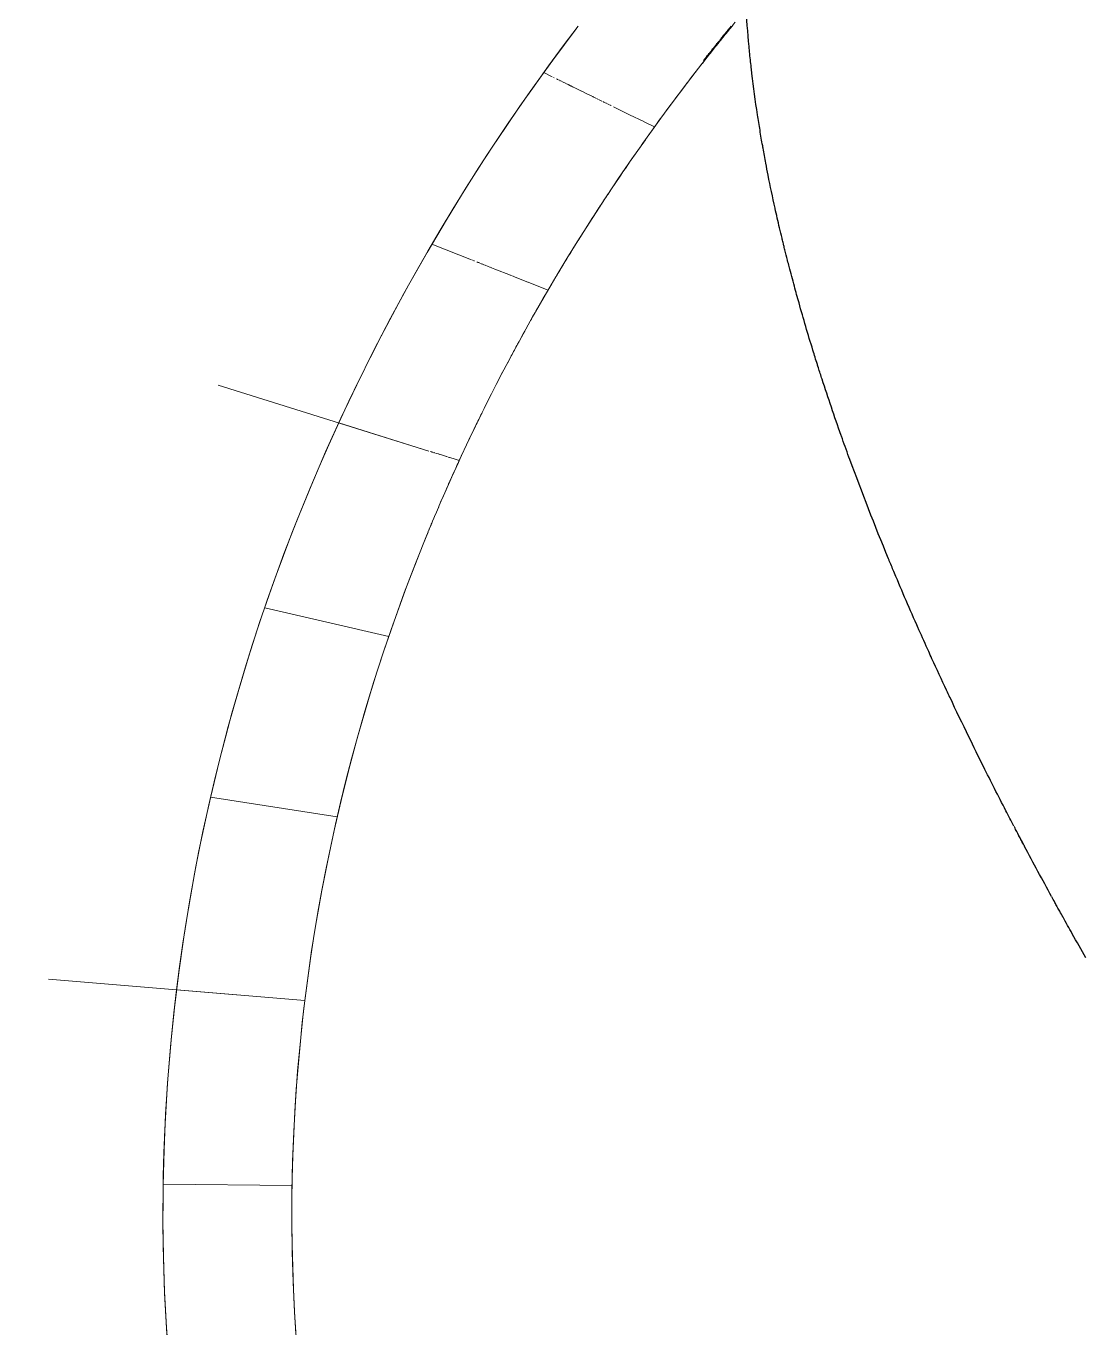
# Model space of a CAD drawing. Header units: millimetres. Extents: x -35445 to 232153, y -57203 to 42724.
# Drawn here: x 130163 to 149244, y -2822 to 20605 of the extents above; entities that cross this region are included whole.
import ezdxf

# ---------------------------------------------------------------- set-up
doc = ezdxf.new("R2010")
doc.units = ezdxf.units.MM

msp = doc.modelspace()

# ---------------------------------------------------------------- linework, layer by layer
at = {"color": 254, "lineweight": 9}
for p, q in [((140104, 20603), (140075, 20565)), ((142380, 19989), (142337, 19933)), ((142338, 19934), (142380, 19989)), ((142381, 19990), (142469, 20101)), ((142469, 20102), (142474, 20108)), ((139673, 19675), (139660, 19681)), ((142043, 19552), (142067, 19584)), ((141028, 19010), (140738, 19153)), ((141284, 18885), (141028, 19010)), ((141641, 19015), (141710, 19108)), ((141477, 18790), (141290, 18882)), ((140365, 17162), (140485, 17346)), ((138207, 16390), (138198, 16394)), ((138224, 16383), (138217, 16386)), ((138234, 16379), (138228, 16382)), ((138299, 16353), (138278, 16362)), ((138311, 16349), (138301, 16353)), ((138328, 16342), (138313, 16348)), ((138364, 16327), (138332, 16340)), ((138377, 16322), (138367, 16326)), ((138406, 16311), (138382, 16320)), ((138426, 16303), (138406, 16311)), ((138482, 16281), (138430, 16301)), ((138513, 16268), (138485, 16280)), ((138540, 16258), (138521, 16265)), ((138601, 16233), (138543, 16257)), ((138886, 16120), (138603, 16232)), ((138930, 16102), (138889, 16119)), ((139199, 15996), (138939, 16099)), ((139272, 15967), (139202, 15994)), ((139560, 15852), (139276, 15965)), ((139735, 16147), (139711, 16106)), ((139335, 15461), (139490, 15732)), ((138321, 13545), (138372, 13648)), ((137436, 12952), (137443, 12949)), ((137443, 12949), (137436, 12952)), ((137443, 12949), (137436, 12952)), ((137459, 12945), (137467, 12942)), ((137467, 12942), (137459, 12945)), ((137467, 12942), (137459, 12945)), ((137470, 12941), (137476, 12939)), ((137476, 12939), (137470, 12941)), ((137476, 12939), (137470, 12941)), ((137477, 12939), (137494, 12934)), ((137494, 12934), (137477, 12939)), ((137494, 12934), (137477, 12939)), ((137506, 12930), (137513, 12928)), ((137513, 12928), (137506, 12930)), ((137513, 12928), (137506, 12930)), ((137515, 12927), (137524, 12924)), ((137524, 12924), (137515, 12927)), ((137524, 12924), (137515, 12927)), ((137535, 12921), (137558, 12914)), ((137558, 12914), (137535, 12921)), ((137558, 12914), (137535, 12921)), ((137560, 12913), (137583, 12906)), ((137583, 12906), (137560, 12913)), ((137583, 12906), (137560, 12913)), ((137586, 12905), (137613, 12897)), ((137613, 12897), (137586, 12905)), ((137613, 12897), (137586, 12905)), ((137616, 12896), (137640, 12888)), ((137640, 12888), (137616, 12896)), ((137640, 12888), (137616, 12896)), ((137641, 12888), (137677, 12876)), ((137677, 12876), (137641, 12888)), ((137677, 12876), (137641, 12888)), ((137681, 12875), (137734, 12859)), ((137734, 12859), (137681, 12875)), ((137734, 12859), (137681, 12875)), ((137737, 12858), (137752, 12853)), ((137752, 12853), (137737, 12858)), ((137752, 12853), (137737, 12858)), ((137761, 12850), (137789, 12842)), ((137789, 12842), (137761, 12850)), ((137789, 12842), (137761, 12850)), ((137791, 12841), (137886, 12811)), ((137886, 12811), (137791, 12841)), ((137886, 12811), (137791, 12841)), ((137793, 12415), (137946, 12753)), ((137888, 12811), (137945, 12793)), ((137945, 12793), (137888, 12811)), ((137945, 12793), (137888, 12811)), ((137948, 12758), (137961, 12788)), ((137949, 12791), (137961, 12788)), ((137961, 12788), (137949, 12791)), ((137961, 12788), (137949, 12791)), ((137678, 12154), (137742, 12302)), ((137743, 12304), (137792, 12412)), ((137526, 11801), (137592, 11955)), ((137601, 11977), (137587, 11943)), ((137594, 11960), (137609, 11995)), ((137476, 11681), (137491, 11718)), ((137495, 11726), (137483, 11698)), ((137492, 11720), (137504, 11748)), ((137504, 11748), (137524, 11797)), ((137400, 11499), (137396, 11488)), ((137397, 11492), (137401, 11500)), ((137407, 11516), (137404, 11509)), ((137405, 11511), (137409, 11521)), ((137419, 11544), (137413, 11530)), ((137414, 11532), (137416, 11538)), ((137429, 11569), (137421, 11550)), ((137422, 11551), (137428, 11567)), ((137432, 11576), (137439, 11593)), ((137437, 11587), (137433, 11578)), ((137447, 11611), (137438, 11590)), ((137443, 11602), (137457, 11636)), ((137464, 11654), (137448, 11613)), ((137482, 11696), (137466, 11658)), ((137392, 11478), (137389, 11471))]:
    msp.add_line(p, q, dxfattribs=at)
at = {"color": 50, "lineweight": 9}
for p, q in [((142666, 20349), (142725, 20422)), ((142725, 20422), (142745, 20446)), ((142745, 20446), (142784, 20495)), ((142792, 20504), (142833, 20554)), ((142840, 20563), (142848, 20574)), ((142630, 20303), (142649, 20327)), ((142652, 20331), (142662, 20343)), ((139725, 19649), (139711, 19656)), ((139732, 19646), (139726, 19649)), ((139743, 19640), (139732, 19646)), ((139766, 19629), (139755, 19635)), ((139780, 19622), (139770, 19627)), ((139802, 19611), (139783, 19621)), ((139812, 19606), (139804, 19611)), ((139823, 19601), (139817, 19604)), ((139875, 19576), (139834, 19596)), ((139920, 19554), (139878, 19574)), ((139931, 19548), (139923, 19552)), ((139964, 19532), (139936, 19546)), ((139978, 19525), (139969, 19530)), ((140001, 19514), (139980, 19524)), ((140017, 19506), (140003, 19513)), ((140071, 19479), (140026, 19501)), ((140117, 19457), (140078, 19476)), ((140124, 19454), (140117, 19457)), ((140164, 19434), (140128, 19451)), ((140203, 19415), (140167, 19433)), ((140236, 19399), (140208, 19412)), ((140271, 19382), (140237, 19398)), ((140342, 19347), (140273, 19381)), ((140365, 19335), (140348, 19344)), ((140379, 19328), (140366, 19335)), ((140418, 19309), (140383, 19327)), ((140458, 19290), (140431, 19303)), ((140530, 19255), (140469, 19285)), ((140563, 19238), (140545, 19247)), ((140588, 19226), (140567, 19236)), ((140610, 19215), (140590, 19225)), ((140640, 19201), (140612, 19214)), ((140653, 19194), (140640, 19200)), ((140671, 19185), (140664, 19189)), ((140683, 19179), (140676, 19183)), ((140695, 19174), (140688, 19177))]:
    msp.add_line(p, q, dxfattribs=at)
at = {"color": 252, "lineweight": 9}
for p, q in [((139634, 19694), (139483, 19768)), ((138184, 16399), (137470, 16683)), ((137415, 12958), (133622, 14143)), ((135792, 13465), (137415, 12958)), ((137415, 12958), (135792, 13465)), ((136693, 9620), (134460, 10139)), ((135764, 6373), (133484, 6730)), ((135182, 3072), (130565, 3456)), ((132874, 3264), (135182, 3072)), ((135182, 3072), (132874, 3264)), ((134952, -258), (132632, -232))]:
    msp.add_line(p, q, dxfattribs=at)
for points in [[(140105, 20604, 0), (139835, 20247, 0), (139571, 19888, 0), (139310, 19526, 0), (139055, 19162, 0), (138804, 18796, 0), (138557, 18428, 0), (138316, 18058, 0), (138079, 17686, 0), (137847, 17311, 0), (137619, 16935, 0), (137397, 16557, 0), (137179, 16176, 0), (136966, 15794, 0), (136758, 15410, 0), (136555, 15025, 0), (136357, 14637, 0), (136163, 14248, 0), (135975, 13858, 0), (135792, 13465, 0)], [(135792, 13465, 0), (135613, 13071, 0), (135440, 12676, 0), (135272, 12279, 0), (135108, 11881, 0), (134950, 11481, 0), (134797, 11080, 0), (134649, 10678, 0), (134506, 10274, 0), (134368, 9869, 0), (134236, 9463, 0), (134108, 9056, 0), (133986, 8648, 0), (133869, 8239, 0), (133757, 7829, 0), (133651, 7418, 0), (133549, 7005, 0), (133453, 6593, 0), (133362, 6179, 0), (133276, 5764, 0), (133196, 5349, 0), (133121, 4933, 0), (133051, 4517, 0), (132987, 4100, 0), (132928, 3682, 0), (132874, 3264, 0)], [(135182, 3072, 0), (135234, 3471, 0), (135290, 3868, 0), (135352, 4266, 0), (135418, 4662, 0), (135490, 5058, 0), (135566, 5454, 0), (135648, 5848, 0), (135734, 6242, 0), (135826, 6635, 0), (135922, 7028, 0), (136024, 7419, 0), (136130, 7810, 0), (136242, 8200, 0), (136358, 8589, 0), (136480, 8976, 0), (136606, 9363, 0), (136737, 9748, 0), (136873, 10133, 0), (137014, 10516, 0), (137160, 10898, 0), (137311, 11279, 0), (137394, 11483, 0)], [(132874, 3264, 0), (132825, 2846, 0), (132782, 2427, 0), (132744, 2008, 0), (132711, 1588, 0), (132684, 1168, 0), (132662, 748, 0), (132646, 328, 0), (132634, -92, 0), (132629, -513, 0), (132628, -933, 0), (132633, -1353, 0), (132643, -1774, 0), (132658, -2194, 0), (132679, -2614, 0), (132705, -3034, 0)], [(135022, -2926, 0), (134997, -2526, 0), (134978, -2126, 0), (134963, -1726, 0), (134953, -1325, 0), (134949, -925, 0), (134949, -525, 0), (134955, -124, 0), (134965, 276, 0), (134981, 676, 0), (135002, 1076, 0), (135028, 1476, 0), (135059, 1876, 0), (135095, 2275, 0), (135136, 2674, 0), (135182, 3072, 0)]]:
    msp.add_polyline3d(points, dxfattribs=at)
at = {"color": 50, "lineweight": 9}
msp.add_polyline3d([(142848, 20574, 0), (142865, 20594, 0), (142874, 20604, 0)], dxfattribs=at)
at = {"color": 254, "lineweight": 9}
for points in [[(142476, 20110, 0), (142595, 20260, 0), (142626, 20298, 0)], [(142069, 19587, 0), (142330, 19925, 0), (142336, 19933, 0)], [(141711, 19110, 0), (141813, 19247, 0), (142039, 19547, 0)], [(141315, 18564, 0), (141560, 18905, 0), (141638, 19011, 0)], [(140636, 17575, 0), (140830, 17865, 0), (141069, 18214, 0), (141313, 18560, 0)], [(140486, 17347, 0), (140596, 17514, 0), (140632, 17569, 0)], [(139719, 16121, 0), (139919, 16450, 0), (140140, 16807, 0), (140365, 17160, 0)], [(139492, 15734, 0), (139702, 16092, 0), (139717, 16117, 0)], [(138908, 14689, 0), (139080, 15006, 0), (139283, 15370, 0), (139330, 15453, 0)], [(138374, 13653, 0), (138500, 13904, 0), (138688, 14273, 0), (138882, 14640, 0), (138904, 14682, 0)], [(137961, 12788, 0), (138136, 13161, 0), (138316, 13533, 0), (138320, 13543, 0)], [(137611, 11999, 0), (137626, 12036, 0), (137676, 12149, 0)], [(137458, 11639, 0), (137466, 11658, 0), (137474, 11677, 0)]]:
    msp.add_polyline3d(points, dxfattribs=at)
for start_param, end_param in [(2.546391, 2.550702), (2.550792, 2.557451), (2.557647, 2.564124), (2.569576, 2.611618), (2.564408, 2.567774), (2.61163, 2.627294), (2.627454, 2.641103), (2.641239, 2.648309), (2.648479, 2.670844), (2.670941, 2.68326), (2.684723, 2.696235), (2.696306, 2.701276), (2.701276, 2.70336), (2.709315, 2.719932), (2.703642, 2.709213), (2.720027, 2.726062), (2.726149, 2.73568), (2.735755, 2.755341), (2.755446, 2.758466), (2.762024, 2.780563), (2.758493, 2.761891), (2.780636, 2.79027), (2.792922, 2.801734), (2.7904, 2.792869), (2.80595, 2.808763), (2.80286, 2.805931)]:
    msp.add_ellipse((181359, -765), major_axis=(46411, 0), ratio=0.823831, start_param=start_param, end_param=end_param, dxfattribs=at)
at = {"color": 252, "lineweight": 9}
msp.add_ellipse((181359, -765), major_axis=(48731, 0), ratio=0.823831, start_param=2.581735, end_param=4.642749, dxfattribs=at)
at = {"color": 27, "lineweight": 9}
msp.add_ellipse((181359, -765), major_axis=(46411, 0), ratio=0.823831, start_param=2.816092, end_param=4.643481, dxfattribs=at)
at = {"color": 41, "lineweight": 25}
for points, knots in [([(143218, 19857), (143207, 19952), (143143, 20558), (143108, 21141), (143099, 21617)], [0.68014208, 0.68014208, 0.68014208, 0.68014208, 0.68400842, 0.70472294, 0.70472294, 0.70472294, 0.70472294]), ([(143218, 19857), (143207, 19952), (143143, 20558), (143108, 21141), (143099, 21617)], [0.68014208, 0.68014208, 0.68014208, 0.68014208, 0.68400842, 0.70472294, 0.70472294, 0.70472294, 0.70472294]), ([(142476, 20130), (142483, 20138), (142501, 20161), (142523, 20189), (142537, 20206), (142537, 20207)], [0.990196994, 0.990196994, 0.990196994, 0.990196994, 0.991780822, 0.994520548, 0.994608637, 0.994608637, 0.994608637, 0.994608637]), ([(142537, 20206), (142529, 20197), (142508, 20170), (142489, 20145), (142477, 20130), (142476, 20130)], [0.949153328, 0.949153328, 0.949153328, 0.949153328, 0.950684932, 0.953424658, 0.953567653, 0.953567653, 0.953567653, 0.953567653]), ([(142382, 20010), (142384, 20013), (142390, 20021), (142398, 20031), (142402, 20036)], [0.979327937, 0.979327937, 0.979327937, 0.979327937, 0.980821918, 0.982678038, 0.982678038, 0.982678038, 0.982678038]), ([(142385, 20014), (142384, 20013), (142383, 20012), (142382, 20010), (142382, 20010)], [0.9638356164, 0.9638356164, 0.9638356164, 0.9638356164, 0.9643835616, 0.9644477488, 0.9644477488, 0.9644477488, 0.9644477488]), ([(142402, 20036), (142401, 20034), (142394, 20027), (142389, 20020), (142385, 20015)], [0.961125509, 0.961125509, 0.961125509, 0.961125509, 0.961643836, 0.963756741, 0.963756741, 0.963756741, 0.963756741]), ([(142467, 20118), (142459, 20109), (142442, 20087), (142421, 20060), (142407, 20043), (142402, 20036)], [0.954350241, 0.954350241, 0.954350241, 0.954350241, 0.956164384, 0.95890411, 0.961087783, 0.961087783, 0.961087783, 0.961087783]), ([(142403, 20038), (142405, 20040), (142414, 20051), (142432, 20074), (142454, 20101), (142466, 20118), (142469, 20120)], [0.982806368, 0.982806368, 0.982806368, 0.982806368, 0.983561644, 0.98630137, 0.989041096, 0.989581636, 0.989581636, 0.989581636, 0.989581636]), ([(143432, 18405), (143429, 18419), (143410, 18528), (143391, 18637), (143376, 18730)], [0.661096418, 0.661096418, 0.661096418, 0.661096418, 0.661651134, 0.66528418, 0.66528418, 0.66528418, 0.66528418]), ([(143432, 18405), (143429, 18419), (143410, 18528), (143391, 18637), (143376, 18730)], [0.661096418, 0.661096418, 0.661096418, 0.661096418, 0.661651134, 0.66528418, 0.66528418, 0.66528418, 0.66528418]), ([(143823, 16580), (143817, 16605), (143808, 16641), (143800, 16676), (143797, 16686)], [0.638381287, 0.638381287, 0.638381287, 0.638381287, 0.63929379, 0.639670581, 0.639670581, 0.639670581, 0.639670581]), ([(143823, 16580), (143817, 16605), (143808, 16641), (143800, 16676), (143797, 16686)], [0.638381287, 0.638381287, 0.638381287, 0.638381287, 0.63929379, 0.639670581, 0.639670581, 0.639670581, 0.639670581]), ([(146796, 8522), (146775, 8565), (146665, 8799), (146558, 9031), (146472, 9220)], [0.548504933, 0.548504933, 0.548504933, 0.548504933, 0.549864531, 0.555820421, 0.555820421, 0.555820421, 0.555820421]), ([(146796, 8522), (146775, 8565), (146665, 8799), (146558, 9031), (146472, 9220)], [0.548504933, 0.548504933, 0.548504933, 0.548504933, 0.549864531, 0.555820421, 0.555820421, 0.555820421, 0.555820421]), ([(147946, 6210), (147898, 6302), (147712, 6660), (147531, 7016), (147400, 7279)], [0.52469299, 0.52469299, 0.52469299, 0.52469299, 0.52750719, 0.53563269, 0.53563269, 0.53563269, 0.53563269]), ([(147946, 6210), (147898, 6302), (147712, 6660), (147531, 7016), (147400, 7279)], [0.52469299, 0.52469299, 0.52469299, 0.52469299, 0.52750719, 0.53563269, 0.53563269, 0.53563269, 0.53563269]), ([(149243, 3838), (149161, 3983), (149022, 4227), (148886, 4471), (148831, 4570)], [0.500807255, 0.500807255, 0.500807255, 0.500807255, 0.505149901, 0.508127646, 0.508127646, 0.508127646, 0.508127646]), ([(149243, 3838), (149161, 3983), (149022, 4227), (148886, 4471), (148831, 4570)], [0.500807255, 0.500807255, 0.500807255, 0.500807255, 0.505149901, 0.508127646, 0.508127646, 0.508127646, 0.508127646])]:
    msp.add_open_spline(points, degree=3, knots=knots, dxfattribs=at)
at = {"color": 255, "lineweight": 25}
for points in [[(142651, 20349), (142667, 20369), (142682, 20386), (142697, 20405)], [(142688, 20394), (142680, 20384), (142672, 20374), (142664, 20365)], [(142697, 20405), (142694, 20402), (142692, 20399), (142689, 20395)], [(142726, 20441), (142723, 20438), (142721, 20434), (142718, 20431)], [(142728, 20443), (142731, 20447), (142734, 20451), (142737, 20454)], [(142734, 20451), (142732, 20448), (142730, 20446), (142728, 20443)], [(142543, 20214), (142549, 20222), (142556, 20230), (142563, 20239)], [(142607, 20294), (142618, 20307), (142629, 20321), (142640, 20334)], [(142630, 20322), (142622, 20313), (142615, 20303), (142607, 20294)], [(142382, 20010), (142378, 20006), (142375, 20002), (142372, 19999)]]:
    msp.add_open_spline(points, degree=3, dxfattribs=at)
for points, knots in [([(142698, 20407), (142698, 20407), (142707, 20418), (142716, 20429), (142726, 20441)], [1.002732908, 1.002732908, 1.002732908, 1.002732908, 1.002739726, 1.003998722, 1.003998722, 1.003998722, 1.003998722]), ([(142717, 20431), (142716, 20428), (142709, 20420), (142703, 20413), (142698, 20407)], [0.9394678382, 0.9394678382, 0.9394678382, 0.9394678382, 0.9397260274, 0.9403534924, 0.9403534924, 0.9403534924, 0.9403534924]), ([(142562, 20238), (142560, 20235), (142553, 20226), (142546, 20217), (142541, 20211)], [0.947574972, 0.947574972, 0.947574972, 0.947574972, 0.947945205, 0.948930026, 0.948930026, 0.948930026, 0.948930026]), ([(142605, 20291), (142604, 20290), (142590, 20272), (142576, 20255), (142563, 20239)], [0.94510582, 0.94510582, 0.94510582, 0.94510582, 0.945205479, 0.947525016, 0.947525016, 0.947525016, 0.947525016]), ([(142568, 20245), (142572, 20250), (142583, 20263), (142596, 20280), (142605, 20291)], [0.9965706, 0.9965706, 0.9965706, 0.9965706, 0.997260274, 0.998366996, 0.998366996, 0.998366996, 0.998366996]), ([(142661, 20361), (142659, 20358), (142655, 20353), (142651, 20348), (142649, 20345)], [0.9421547575, 0.9421547575, 0.9421547575, 0.9421547575, 0.9424657534, 0.9427878851, 0.9427878851, 0.9427878851, 0.9427878851]), ([(142369, 19994), (142371, 19996), (142374, 20001), (142379, 20008), (142382, 20010)], [0.9760311, 0.9760311, 0.9760311, 0.9760311, 0.978082192, 0.979327937, 0.979327937, 0.979327937, 0.979327937])]:
    msp.add_open_spline(points, degree=3, knots=knots, dxfattribs=at)
at = {"color": 10, "lineweight": 25}
for points in [[(142742, 20461), (142740, 20458), (142737, 20454), (142734, 20451)], [(142737, 20454), (142739, 20457), (142740, 20459), (142742, 20461)], [(142745, 20465), (142750, 20470), (142754, 20476), (142759, 20482)], [(142759, 20482), (142755, 20477), (142752, 20473), (142748, 20469)], [(142760, 20484), (142762, 20486), (142764, 20488), (142766, 20491)], [(142768, 20493), (142783, 20511), (142797, 20529), (142812, 20547)], [(142859, 20604), (142855, 20599), (142851, 20594), (142847, 20589)]]:
    msp.add_open_spline(points, degree=3, dxfattribs=at)
for points, knots in [([(142812, 20547), (142799, 20531), (142782, 20510), (142765, 20489), (142760, 20484)], [0.935393796, 0.935393796, 0.935393796, 0.935393796, 0.936986301, 0.937564198, 0.937564198, 0.937564198, 0.937564198]), ([(142813, 20548), (142817, 20553), (142832, 20572), (142847, 20590), (142859, 20604)], [1.00771103, 1.00771103, 1.00771103, 1.00771103, 1.008219178, 1.009498138, 1.009498138, 1.009498138, 1.009498138]), ([(142845, 20587), (142844, 20585), (142833, 20572), (142822, 20560), (142813, 20548)], [0.934098466, 0.934098466, 0.934098466, 0.934098466, 0.934246575, 0.93535431, 0.93535431, 0.93535431, 0.93535431]), ([(142372, 19999), (142372, 19998), (142368, 19993), (142365, 19989), (142364, 19987), (142363, 19987)], [0.966545724, 0.966545724, 0.966545724, 0.966545724, 0.967123288, 0.969863014, 0.970610885, 0.970610885, 0.970610885, 0.970610885]), ([(142363, 19987), (142363, 19986), (142363, 19986), (142363, 19987), (142364, 19987)], [0.970610885, 0.970610885, 0.970610885, 0.970610885, 0.97260274, 0.973320992, 0.973320992, 0.973320992, 0.973320992]), ([(142364, 19987), (142364, 19988), (142366, 19990), (142368, 19993), (142369, 19994)], [0.973320992, 0.973320992, 0.973320992, 0.973320992, 0.975342466, 0.9760311, 0.9760311, 0.9760311, 0.9760311])]:
    msp.add_open_spline(points, degree=3, knots=knots, dxfattribs=at)
at = {"color": 41, "lineweight": 25}
for points in [[(142474, 20128), (142472, 20125), (142470, 20123), (142469, 20120)], [(142469, 20120), (142470, 20123), (142472, 20125), (142474, 20128)], [(143230, 19750), (143226, 19786), (143222, 19821), (143218, 19857)], [(143230, 19750), (143226, 19786), (143222, 19821), (143218, 19857)], [(143331, 19009), (143293, 19259), (143259, 19507), (143230, 19750)], [(143331, 19009), (143293, 19259), (143259, 19507), (143230, 19750)], [(143376, 18730), (143360, 18824), (143345, 18916), (143331, 19009)], [(143376, 18730), (143360, 18824), (143345, 18916), (143331, 19009)], [(143480, 18140), (143463, 18229), (143447, 18317), (143432, 18405)], [(143480, 18140), (143463, 18229), (143447, 18317), (143432, 18405)], [(143522, 17923), (143508, 17996), (143494, 18068), (143480, 18140)], [(143522, 17923), (143508, 17996), (143494, 18068), (143480, 18140)], [(143647, 17328), (143603, 17527), (143562, 17724), (143523, 17919)], [(143647, 17328), (143603, 17527), (143562, 17724), (143523, 17919)], [(143728, 16974), (143700, 17092), (143674, 17209), (143648, 17325)], [(143728, 16974), (143700, 17092), (143674, 17209), (143648, 17325)], [(143772, 16788), (143757, 16850), (143743, 16912), (143728, 16974)], [(143772, 16788), (143757, 16850), (143743, 16912), (143728, 16974)], [(143797, 16686), (143790, 16715), (143783, 16744), (143776, 16773)], [(143797, 16686), (143790, 16715), (143783, 16744), (143776, 16773)], [(143871, 16391), (143855, 16453), (143839, 16516), (143824, 16578)], [(143871, 16391), (143855, 16453), (143839, 16516), (143824, 16578)], [(143900, 16277), (143891, 16313), (143881, 16350), (143872, 16386)], [(143900, 16277), (143891, 16313), (143881, 16350), (143872, 16386)], [(144078, 15622), (144049, 15723), (144021, 15824), (143994, 15925)], [(144078, 15622), (144049, 15723), (144021, 15824), (143994, 15925)], [(144419, 14483), (144415, 14495), (144412, 14506), (144408, 14517)], [(144419, 14483), (144415, 14495), (144412, 14506), (144408, 14517)], [(144494, 14249), (144491, 14258), (144488, 14267), (144485, 14276)], [(144494, 14249), (144491, 14258), (144488, 14267), (144485, 14276)], [(144859, 13177), (144851, 13198), (144844, 13219), (144836, 13240)], [(144859, 13177), (144851, 13198), (144844, 13219), (144836, 13240)], [(145709, 10972), (145702, 10988), (145696, 11003), (145689, 11019)], [(145709, 10972), (145702, 10988), (145696, 11003), (145689, 11019)], [(146237, 9741), (146233, 9751), (146228, 9761), (146224, 9771)], [(146237, 9741), (146233, 9751), (146228, 9761), (146224, 9771)], [(146413, 9350), (146353, 9480), (146295, 9611), (146237, 9741)], [(146413, 9350), (146353, 9480), (146295, 9611), (146237, 9741)], [(147135, 7816), (147020, 8051), (146907, 8286), (146797, 8520)], [(147135, 7816), (147020, 8051), (146907, 8286), (146797, 8520)], [(147399, 7281), (147310, 7459), (147222, 7637), (147136, 7814)], [(147399, 7281), (147310, 7459), (147222, 7637), (147136, 7814)], [(147955, 6193), (147953, 6197), (147951, 6200), (147949, 6204)], [(147955, 6193), (147953, 6197), (147951, 6200), (147949, 6204)], [(147978, 6150), (147970, 6164), (147963, 6178), (147955, 6193)], [(147978, 6150), (147970, 6164), (147963, 6178), (147955, 6193)], [(148131, 5859), (148080, 5956), (148029, 6053), (147978, 6150)], [(148138, 5845), (148084, 5947), (148031, 6048), (147978, 6150)], [(148138, 5845), (148136, 5850), (148133, 5854), (148131, 5859)], [(148626, 4941), (148460, 5243), (148298, 5544), (148139, 5844)], [(148626, 4941), (148460, 5243), (148298, 5544), (148139, 5844)], [(148684, 4836), (148665, 4869), (148647, 4903), (148628, 4937)], [(148684, 4836), (148665, 4869), (148647, 4903), (148628, 4937)], [(148725, 4762), (148711, 4786), (148697, 4811), (148684, 4836)], [(148725, 4762), (148711, 4786), (148697, 4811), (148684, 4836)], [(148773, 4675), (148758, 4702), (148743, 4728), (148728, 4755)], [(148773, 4675), (148758, 4702), (148743, 4728), (148728, 4755)], [(148830, 4572), (148811, 4606), (148792, 4641), (148773, 4675)], [(148830, 4572), (148811, 4606), (148792, 4641), (148773, 4675)]]:
    msp.add_open_spline(points, degree=3, dxfattribs=at)
at = {"color": 40, "lineweight": 25}
for points in [[(143776, 16773), (143775, 16776), (143774, 16780), (143774, 16783)], [(143776, 16773), (143775, 16776), (143774, 16780), (143774, 16783)], [(143994, 15925), (143962, 16043), (143931, 16160), (143900, 16277)], [(143994, 15925), (143962, 16043), (143931, 16160), (143900, 16277)], [(144485, 14276), (144463, 14345), (144441, 14414), (144419, 14483)], [(144485, 14276), (144463, 14345), (144441, 14414), (144419, 14483)], [(144836, 13240), (144716, 13580), (144602, 13916), (144494, 14249)], [(144836, 13240), (144716, 13580), (144602, 13916), (144494, 14249)], [(146472, 9220), (146452, 9263), (146432, 9307), (146413, 9350)], [(146472, 9220), (146452, 9263), (146432, 9307), (146413, 9350)]]:
    msp.add_open_spline(points, degree=3, dxfattribs=at)
for points, knots in [([(144408, 14517), (144381, 14602), (144265, 14974), (144157, 15341), (144078, 15622)], [0.61400634, 0.61400634, 0.61400634, 0.61400634, 0.6169365, 0.6269058, 0.6269058, 0.6269058, 0.6269058]), ([(144408, 14517), (144381, 14602), (144265, 14974), (144157, 15341), (144078, 15622)], [0.61400634, 0.61400634, 0.61400634, 0.61400634, 0.6169365, 0.6269058, 0.6269058, 0.6269058, 0.6269058]), ([(145689, 11019), (145440, 11622), (145159, 12345), (144903, 13053), (144859, 13177)], [0.57500354, 0.57500354, 0.57500354, 0.57500354, 0.59457916, 0.59876429, 0.59876429, 0.59876429, 0.59876429]), ([(145689, 11019), (145440, 11622), (145159, 12345), (144903, 13053), (144859, 13177)], [0.57500354, 0.57500354, 0.57500354, 0.57500354, 0.59457916, 0.59876429, 0.59876429, 0.59876429, 0.59876429]), ([(146224, 9771), (146077, 10103), (145903, 10504), (145738, 10902), (145709, 10972)], [0.56164325, 0.56164325, 0.56164325, 0.56164325, 0.57222182, 0.57450556, 0.57450556, 0.57450556, 0.57450556]), ([(146224, 9771), (146077, 10103), (145903, 10504), (145738, 10902), (145709, 10972)], [0.56164325, 0.56164325, 0.56164325, 0.56164325, 0.57222182, 0.57450556, 0.57450556, 0.57450556, 0.57450556])]:
    msp.add_open_spline(points, degree=3, knots=knots, dxfattribs=at)

doc.saveas('drawing.dxf')
